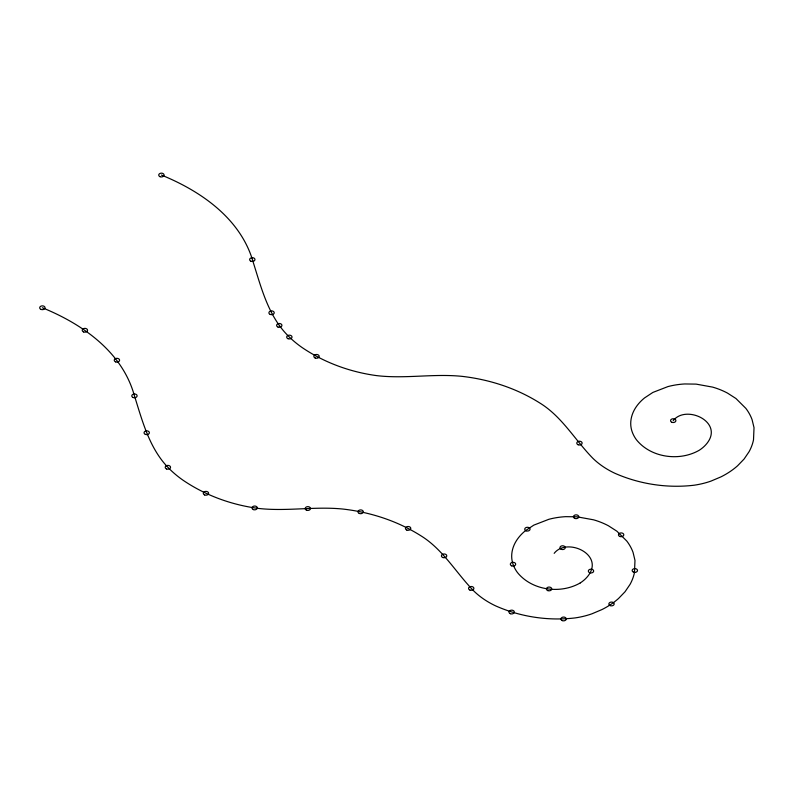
<?xml version="1.0" encoding="UTF-8"?>
<svg xmlns="http://www.w3.org/2000/svg" width="794" height="794" viewBox="0 0 794 794"><rect width="100%" height="100%" fill="white"/><g stroke="black" fill="none" stroke-linecap="round" stroke-linejoin="round"><path stroke-width="1.19" d="M673.223 420.641C685.212 405.119 720.089 420.086 709.241 439.975A38.122 27.145 -0.8 0 1 699.345 450.198C679.654 461.632 650.921 457.87 636.421 439.747A50.479 35.948 -0.8 0 1 631.17 428.184C629.811 421.326 631.617 414.2 635.25 408.315A56.324 40.097 -0.8 0 1 644.48 397.973L652.876 392.425L667.943 386.589A61.515 43.799 -0.8 0 1 684.696 383.959L696.11 384.117L712.635 387.115A66.359 47.253 -0.8 0 1 727.493 393.09L735.929 398.499L745.844 408.364A70.934 50.508 -0.8 0 1 752.087 419.679L754.022 427.678L753.506 439.866A75.083 53.466 -0.8 0 1 749.089 451.687L744.087 459.041L737.586 465.78A79.201 56.394 -0.8 0 1 720.853 476.926L710.997 481.095A68.234 48.593 -0.8 0 1 694.224 485.203C667.327 488.429 639.458 484.161 614.705 473.194A86.129 61.327 -0.8 0 1 592.741 458.168C574.916 439.916 562.003 416.592 539.741 402.955C516.447 388.256 489.61 379.542 462.316 376.386C433.673 373.388 404.88 379.085 376.267 375.572C349.936 371.949 324.289 362.58 302.256 347.643A120.42 85.742 -0.8 0 1 280.997 327.694C266.476 308.638 260.422 285.036 253.306 262.576C241.187 219.015 201.289 191.285 161.41 175.047M554.182 553.339C566.172 537.826 601.048 552.793 590.2 572.682A38.122 27.145 -0.8 0 1 580.305 582.905M580.305 582.905C560.614 594.329 531.881 590.577 517.38 572.444A50.479 35.948 -0.8 0 1 512.13 560.892C510.77 554.033 512.577 546.897 516.209 541.012A56.324 40.097 -0.8 0 1 525.439 530.68L533.836 525.122L548.902 519.286A61.515 43.799 -0.8 0 1 565.656 516.666L577.069 516.815L593.594 519.822A66.359 47.253 -0.8 0 1 608.452 525.787L616.888 531.206L626.803 541.071A70.934 50.508 -0.8 0 1 633.056 552.386L634.982 560.385L634.466 572.573A75.083 53.466 -0.8 0 1 630.049 584.394L625.047 591.738L618.546 598.487A79.201 56.394 -0.8 0 1 601.812 609.633L591.957 613.802A68.234 48.593 -0.8 0 1 575.184 617.911C548.287 621.126 520.417 616.869 495.674 605.901A86.129 61.327 -0.8 0 1 473.7 590.875C455.875 572.623 442.963 549.299 420.701 535.662C397.407 520.963 370.57 512.249 343.276 509.093C314.632 506.086 285.84 511.793 257.226 508.279C230.905 504.647 205.249 495.277 183.225 480.34A120.42 85.742 -0.8 0 1 161.956 460.391C147.436 441.335 141.382 417.733 134.265 395.283C122.147 351.712 82.258 323.992 42.37 307.754M671.883 422.289A2.67 1.896 -0.8 0 0 675.893 420.622A2.67 1.896 -0.8 0 0 671.883 419.004A2.67 1.896 -0.8 0 0 671.883 422.289M160.07 176.705A2.67 1.896 -0.8 0 0 164.07 175.027A2.67 1.896 -0.8 0 0 160.07 173.41A2.67 1.896 -0.8 0 0 160.07 176.705M250.964 261.226A2.67 1.896 -0.8 0 0 254.963 259.549A2.67 1.896 -0.8 0 0 250.964 257.931A2.67 1.896 -0.8 0 0 250.964 261.226M270.228 314.444A2.67 1.896 -0.8 0 0 274.228 312.776A2.67 1.896 -0.8 0 0 270.228 311.159A2.67 1.896 -0.8 0 0 270.228 314.444M277.94 327.029A2.67 1.896 -0.8 0 0 281.939 325.361A2.67 1.896 -0.8 0 0 277.94 323.744A2.67 1.896 -0.8 0 0 277.94 327.029M288.024 338.71A2.67 1.896 -0.8 0 0 292.023 337.033A2.67 1.896 -0.8 0 0 288.024 335.415A2.67 1.896 -0.8 0 0 288.024 338.71M315.208 358.015A2.67 1.896 -0.8 0 0 319.208 356.347A2.67 1.896 -0.8 0 0 315.208 354.729A2.67 1.896 -0.8 0 0 315.208 358.015M578.131 444.769A2.67 1.896 -0.8 0 0 582.131 443.092A2.67 1.896 -0.8 0 0 578.131 441.474A2.67 1.896 -0.8 0 0 578.131 444.769M561.259 549.319A2.67 1.896 -0.8 0 0 565.259 547.652A2.67 1.896 -0.8 0 0 561.259 546.034A2.67 1.896 -0.8 0 0 561.259 549.319M589.674 572.712A2.67 1.896 -0.8 0 0 593.674 571.045A2.67 1.896 -0.8 0 0 589.674 569.427A2.67 1.896 -0.8 0 0 589.674 572.712M547.741 590.597A2.67 1.896 -0.8 0 0 551.741 588.93A2.67 1.896 -0.8 0 0 547.741 587.312A2.67 1.896 -0.8 0 0 547.741 590.597M511.683 565.854A2.67 1.896 -0.8 0 0 515.683 564.177A2.67 1.896 -0.8 0 0 511.683 562.559A2.67 1.896 -0.8 0 0 511.683 565.854M526.065 530.819A2.67 1.896 -0.8 0 0 530.064 529.151A2.67 1.896 -0.8 0 0 526.065 527.534A2.67 1.896 -0.8 0 0 526.065 530.819M574.787 518.403A2.67 1.896 -0.8 0 0 578.786 516.725A2.67 1.896 -0.8 0 0 574.787 515.108A2.67 1.896 -0.8 0 0 574.787 518.403M619.806 536.466A2.67 1.896 -0.8 0 0 623.806 534.789A2.67 1.896 -0.8 0 0 619.806 533.171A2.67 1.896 -0.8 0 0 619.806 536.466M633.503 572.166A2.67 1.896 -0.8 0 0 637.503 570.489A2.67 1.896 -0.8 0 0 633.503 568.871A2.67 1.896 -0.8 0 0 633.503 572.166M610.189 605.614A2.67 1.896 -0.8 0 0 614.189 603.946A2.67 1.896 -0.8 0 0 610.189 602.328A2.67 1.896 -0.8 0 0 610.189 605.614M562.261 620.61A2.67 1.896 -0.8 0 0 566.261 618.933A2.67 1.896 -0.8 0 0 562.261 617.315A2.67 1.896 -0.8 0 0 562.261 620.61M510.324 613.702A2.67 1.896 -0.8 0 0 514.333 612.025A2.67 1.896 -0.8 0 0 510.324 610.407A2.67 1.896 -0.8 0 0 510.324 613.702M469.889 590.041A2.67 1.896 -0.8 0 0 473.889 588.364A2.67 1.896 -0.8 0 0 469.889 586.746A2.67 1.896 -0.8 0 0 469.889 590.041M442.774 557.517A2.67 1.896 -0.8 0 0 446.774 555.84A2.67 1.896 -0.8 0 0 442.774 554.222A2.67 1.896 -0.8 0 0 442.774 557.517M406.786 530.045A2.67 1.896 -0.8 0 0 410.786 528.367A2.67 1.896 -0.8 0 0 406.786 526.75A2.67 1.896 -0.8 0 0 406.786 530.045M359.295 513.46A2.67 1.896 -0.8 0 0 363.295 511.783A2.67 1.896 -0.8 0 0 359.295 510.165A2.67 1.896 -0.8 0 0 359.295 513.46M306.494 510.185A2.67 1.896 -0.8 0 0 310.494 508.517A2.67 1.896 -0.8 0 0 306.494 506.9A2.67 1.896 -0.8 0 0 306.494 510.185M253.326 509.589A2.67 1.896 -0.8 0 0 257.335 507.912A2.67 1.896 -0.8 0 0 253.336 506.294A2.67 1.896 -0.8 0 0 253.326 509.589M204.634 494.95A2.67 1.896 -0.8 0 0 208.633 493.273A2.67 1.896 -0.8 0 0 204.634 491.655A2.67 1.896 -0.8 0 0 204.634 494.95M166.551 468.956A2.67 1.896 -0.8 0 0 170.551 467.279A2.67 1.896 -0.8 0 0 166.551 465.661A2.67 1.896 -0.8 0 0 166.551 468.956M145.391 434.397A2.67 1.896 -0.8 0 0 149.391 432.73A2.67 1.896 -0.8 0 0 145.391 431.112A2.67 1.896 -0.8 0 0 145.391 434.397M133.124 397.516A2.67 1.896 -0.8 0 0 137.124 395.849A2.67 1.896 -0.8 0 0 133.124 394.231A2.67 1.896 -0.8 0 0 133.124 397.516M115.587 361.875A2.67 1.896 -0.8 0 0 119.596 360.198A2.67 1.896 -0.8 0 0 115.596 358.58A2.67 1.896 -0.8 0 0 115.587 361.875M83.559 331.922A2.67 1.896 -0.8 0 0 87.558 330.244A2.67 1.896 -0.8 0 0 83.559 328.627A2.67 1.896 -0.8 0 0 83.559 331.922M41.03 309.412A2.67 1.896 -0.8 0 0 45.04 307.735A2.67 1.896 -0.8 0 0 41.03 306.117A2.67 1.896 -0.8 0 0 41.03 309.412"/></g></svg>
